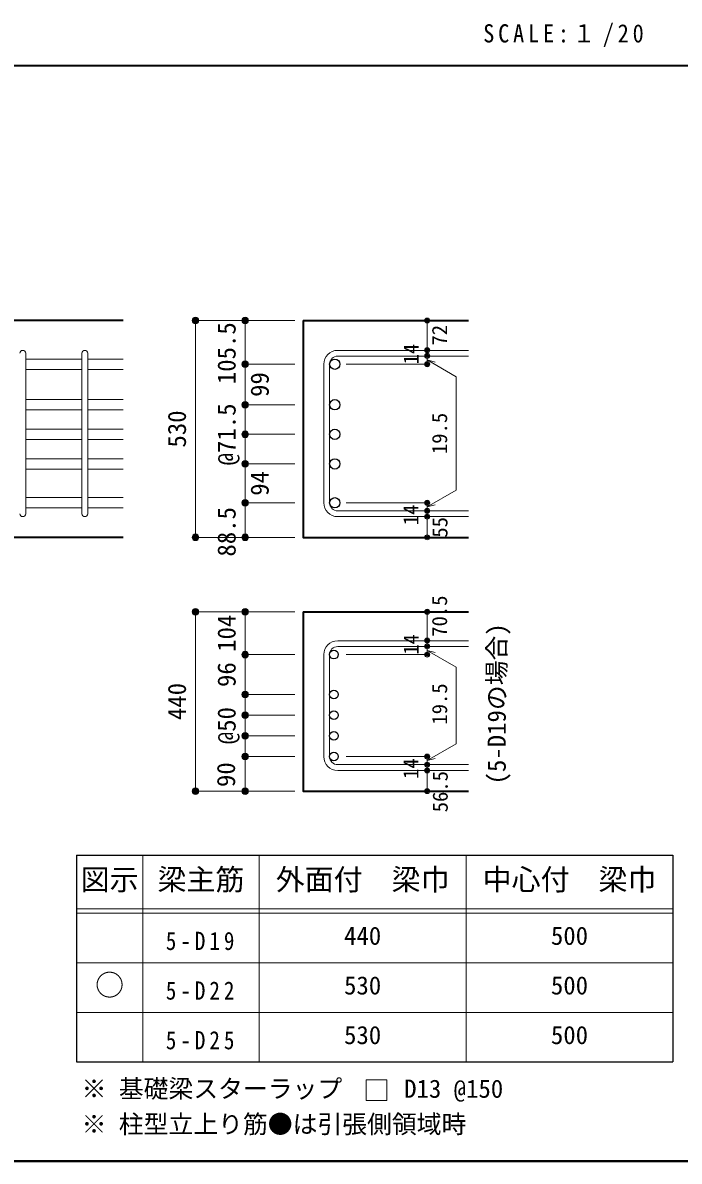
# Model space of a CAD drawing. Units: millimetres at full size, sheet at 1:20; details may follow other scales. Extents: x -3982 to 3969, y -2797 to 2801.
# Drawn here: x 835 to 2422, y -2797 to -45 of the extents above; entities that cross this region are included whole.
import ezdxf
from ezdxf.enums import TextEntityAlignment as Align

# ---------------------------------------------------------------- set-up
doc = ezdxf.new("R2010")
doc.units = ezdxf.units.MM
doc.header["$LTSCALE"] = 20
doc.header["$PDMODE"] = 32
doc.header["$PDSIZE"] = 12
for name, color, linetype, lineweight in [('6-1_躯体線', 2, 'Continuous', 35), ('6-5_梁主筋', 7, 'Continuous', 18), ('6-6_S.T.P.', 7, 'Continuous', 18), ('6-7_文字', 7, 'Continuous', 18), ('6-D_寸法', 4, 'Continuous', 9), ('6-E_枠', 7, 'Continuous', 18), ('F-0_枠', 6, 'Continuous', 40)]:
    doc.layers.add(name, color=color, linetype=linetype, lineweight=lineweight)
doc.styles.add('ＭＳ ゴシック', font='')
doc.styles.get('ＭＳ ゴシック').set_extended_font_data('MS Gothic')

msp = doc.modelspace()

# ---------------------------------------------------------------- linework, layer by layer
at = {"layer": '6-1_躯体線'}
for p, q in [((1078.29, -764.67), (128.29, -764.67)), ((1512.96, -764.67), (1912.96, -764.67)), ((1078.29, -1288.67), (678.29, -1288.67)), ((1512.96, -1468.67), (1912.96, -1468.67))]:
    msp.add_line(p, q, dxfattribs=at)
for points in [[(1512.96, -764.67), (1512.96, -1288.67), (1912.96, -1288.67)], [(1512.96, -1468.67), (1512.96, -1902.17), (1912.96, -1902.17)]]:
    msp.add_lwpolyline(points, dxfattribs=at)
at = {"layer": '6-5_梁主筋'}
for p, q in [((978.29, -857.72), (842.29, -857.72)), ((1078.29, -857.72), (992.29, -857.72)), ((978.29, -882.72), (842.29, -882.72)), ((1078.29, -882.72), (992.29, -882.72)), ((978.29, -955.67), (842.29, -955.67)), ((978.29, -955.67), (842.29, -955.67)), ((1078.29, -955.67), (992.29, -955.67)), ((978.29, -980.67), (842.29, -980.67)), ((1078.29, -980.67), (992.29, -980.67)), ((978.29, -1027.17), (842.29, -1027.17)), ((1078.29, -1027.17), (992.29, -1027.17)), ((978.29, -1052.17), (842.29, -1052.17)), ((1078.29, -1052.17), (992.29, -1052.17)), ((978.29, -1098.67), (842.29, -1098.67)), ((1078.29, -1098.67), (992.29, -1098.67)), ((978.29, -1123.67), (842.29, -1123.67)), ((1078.29, -1123.67), (992.29, -1123.67)), ((978.29, -1192.67), (842.29, -1192.67)), ((1078.29, -1192.67), (992.29, -1192.67)), ((978.29, -1217.67), (842.29, -1217.67)), ((1078.29, -1217.67), (992.29, -1217.67))]:
    msp.add_line(p, q, dxfattribs=at)
at = {"layer": '6-5_梁主筋', "color": 3, "lineweight": 25}
for centre, radius in [((1589.46, -870.22), 12.5), ((1589.46, -968.17), 12.5), ((1589.46, -1039.67), 12.5), ((1589.46, -1111.17), 12.5), ((1589.46, -1205.17), 12.5), ((1587.46, -1572.22), 10.5), ((1587.46, -1668.67), 10.5), ((1587.46, -1718.67), 10.5), ((1587.46, -1768.67), 10.5), ((1587.46, -1818.67), 10.5)]:
    msp.add_circle(centre, radius, dxfattribs=at)
at = {"layer": '6-6_S.T.P.'}
for p, q in [((842.29, -1231.67), (842.29, -843.72)), ((978.29, -1231.67), (978.29, -843.72)), ((992.29, -1231.67), (992.29, -843.72)), ((1596.46, -836.72), (1912.96, -836.72)), ((1596.46, -850.72), (1912.96, -850.72)), ((1562.96, -870.22), (1562.96, -1205.17)), ((1576.96, -870.22), (1576.96, -1205.17)), ((1596.46, -1224.67), (1912.96, -1224.67)), ((1596.46, -1238.67), (1912.96, -1238.67)), ((1596.46, -1538.72), (1912.96, -1538.72)), ((1596.46, -1552.72), (1912.96, -1552.72)), ((1562.96, -1572.22), (1562.96, -1818.67)), ((1576.96, -1572.22), (1576.96, -1818.67)), ((1596.46, -1838.17), (1912.96, -1838.17)), ((1596.46, -1852.17), (1912.96, -1852.17))]:
    msp.add_line(p, q, dxfattribs=at)
for centre, radius, start, end in [((835.29, -843.72), 7, 0, 180), ((985.29, -843.72), 7, 0, 180), ((1596.46, -870.22), 33.5, 90, 180), ((1596.46, -870.22), 19.5, 90, 180), ((1596.46, -1205.17), 33.5, 180, 270), ((1596.46, -1205.17), 19.5, 180, 270), ((835.29, -1231.67), 7, 180, 0), ((985.29, -1231.67), 7, 180, 0), ((1596.46, -1572.22), 33.5, 90, 180), ((1596.46, -1572.22), 19.5, 90, 180), ((1596.46, -1818.67), 33.5, 180, 270), ((1596.46, -1818.67), 19.5, 180, 270)]:
    msp.add_arc(centre, radius, start, end, dxfattribs=at)
at = {"layer": '6-7_文字'}
msp.add_lwpolyline([(1665.29, -2650.4), (1715.29, -2650.4), (1715.29, -2600.4), (1665.29, -2600.4)], close=True, dxfattribs=at)
at = {"layer": '6-D_寸法'}
for p, q in [((1252.96, -764.67), (1372.96, -764.67)), ((1372.96, -764.67), (1492.96, -764.67)), ((1372.96, -764.67), (1372.96, -870.22)), ((1372.96, -870.22), (1492.96, -870.22)), ((1372.96, -870.22), (1372.96, -968.17)), ((1812.96, -870.22), (1616.87, -870.22)), ((1812.96, -859.9), (1832.28, -865.07)), ((1812.96, -859.9), (1883.02, -900.35)), ((1883.02, -900.35), (1883.02, -1174.47)), ((1372.96, -968.17), (1492.96, -968.17)), ((1372.96, -968.17), (1372.96, -1039.67)), ((1372.96, -1039.67), (1492.96, -1039.67)), ((1372.96, -1039.67), (1372.96, -1111.17)), ((1372.96, -1111.17), (1492.96, -1111.17)), ((1372.96, -1111.17), (1372.96, -1205.17)), ((1812.96, -1214.92), (1883.02, -1174.47)), ((1372.96, -1205.17), (1492.96, -1205.17)), ((1372.96, -1288.67), (1372.96, -1205.17)), ((1812.96, -1205.17), (1616.87, -1205.17)), ((1812.96, -1224.67), (1812.96, -1205.17)), ((1812.96, -1214.92), (1832.28, -1209.75)), ((1812.96, -1238.67), (1812.96, -1224.67)), ((1812.96, -1288.67), (1812.96, -1238.67)), ((1252.96, -1288.67), (1372.96, -1288.67)), ((1372.96, -1288.67), (1492.96, -1288.67)), ((1252.96, -1468.67), (1372.96, -1468.67)), ((1252.96, -1902.17), (1252.96, -1468.67)), ((1372.96, -1468.67), (1492.96, -1468.67)), ((1812.96, -1561.9), (1832.28, -1567.07)), ((1812.96, -1561.9), (1883.02, -1602.35)), ((1372.96, -1572.22), (1492.96, -1572.22)), ((1812.96, -1572.22), (1616.87, -1572.22)), ((1883.02, -1602.35), (1883.02, -1787.97)), ((1372.96, -1668.67), (1372.96, -1718.67)), ((1372.96, -1668.67), (1492.96, -1668.67)), ((1372.96, -1718.67), (1372.96, -1768.67)), ((1372.96, -1718.67), (1492.96, -1718.67)), ((1372.96, -1768.67), (1372.96, -1818.67)), ((1372.96, -1768.67), (1492.96, -1768.67)), ((1812.96, -1828.42), (1883.02, -1787.97)), ((1372.96, -1818.67), (1372.96, -1902.17)), ((1372.96, -1818.67), (1492.96, -1818.67)), ((1812.96, -1818.67), (1616.87, -1818.67)), ((1812.96, -1838.17), (1812.96, -1818.67)), ((1812.96, -1828.42), (1832.28, -1823.25)), ((1812.96, -1852.17), (1812.96, -1838.17)), ((1812.96, -1902.17), (1812.96, -1852.17)), ((1252.96, -1902.17), (1362.82, -1902.17)), ((1252.96, -1902.17), (1372.96, -1902.17)), ((1372.96, -1902.17), (1492.96, -1902.17))]:
    msp.add_line(p, q, dxfattribs=at)
for points in [[(1252.96, -764.67), (1252.96, -1288.67), (1362.82, -1288.67)], [(1812.96, -850.15), (1812.96, -836.15), (1812.96, -764.67)], [(1812.96, -850.15), (1812.96, -870.22), (1812.96, -850.15)], [(1372.96, -1468.67), (1372.96, -1572.22), (1372.96, -1668.67)], [(1812.96, -1552.15), (1812.96, -1538.15), (1812.96, -1468.67)], [(1812.96, -1552.15), (1812.96, -1572.22), (1812.96, -1552.15)]]:
    msp.add_lwpolyline(points, dxfattribs=at)
for centre, radius in [((1252.96, -764.67), 8), ((1252.96, -764.67), 7.2), ((1252.96, -764.67), 6.4), ((1252.96, -764.67), 5.6), ((1252.96, -764.67), 4.8), ((1252.96, -764.67), 4), ((1252.96, -764.67), 3.2), ((1252.96, -764.67), 2.4), ((1252.96, -764.67), 1.6), ((1252.96, -764.67), 0.8), ((1372.96, -764.67), 8), ((1372.96, -764.67), 7.2), ((1372.96, -764.67), 6.4), ((1372.96, -764.67), 5.6), ((1372.96, -764.67), 4.8), ((1372.96, -764.67), 4), ((1372.96, -764.67), 3.2), ((1372.96, -764.67), 2.4), ((1372.96, -764.67), 1.6), ((1372.96, -764.67), 0.8), ((1812.96, -764.67), 4), ((1812.96, -764.67), 3.6), ((1812.96, -764.67), 3.2), ((1812.96, -764.67), 2.8), ((1812.96, -764.67), 2.4), ((1812.96, -764.67), 2), ((1812.96, -764.67), 1.6), ((1812.96, -764.67), 1.2), ((1812.96, -764.67), 0.8), ((1812.96, -764.67), 0.4), ((1812.96, -836.15), 4), ((1812.96, -850.15), 4), ((1812.96, -836.15), 3.6), ((1812.96, -850.15), 3.6), ((1812.96, -836.15), 3.2), ((1812.96, -850.15), 3.2), ((1812.96, -836.15), 2.8), ((1812.96, -850.15), 2.8), ((1812.96, -836.15), 2.4), ((1812.96, -850.15), 2.4), ((1812.96, -836.15), 2), ((1812.96, -850.15), 2), ((1812.96, -836.15), 1.6), ((1812.96, -850.15), 1.6), ((1812.96, -836.15), 1.2), ((1812.96, -850.15), 1.2), ((1812.96, -836.15), 0.8), ((1812.96, -850.15), 0.8), ((1812.96, -836.15), 0.4), ((1812.96, -850.15), 0.4), ((1372.96, -870.22), 8), ((1372.96, -870.22), 7.2), ((1372.96, -870.22), 6.4), ((1372.96, -870.22), 5.6), ((1372.96, -870.22), 4.8), ((1372.96, -870.22), 4), ((1372.96, -870.22), 3.2), ((1372.96, -870.22), 2.4), ((1372.96, -870.22), 1.6), ((1372.96, -870.22), 0.8), ((1812.96, -870.22), 4), ((1812.96, -870.22), 3.6), ((1812.96, -870.22), 3.2), ((1812.96, -870.22), 2.8), ((1812.96, -870.22), 2.4), ((1812.96, -870.22), 2), ((1812.96, -870.22), 1.6), ((1812.96, -870.22), 1.2), ((1812.96, -870.22), 0.8), ((1812.96, -870.22), 0.4), ((1372.96, -968.17), 8), ((1372.96, -968.17), 7.2), ((1372.96, -968.17), 6.4), ((1372.96, -968.17), 5.6), ((1372.96, -968.17), 4.8), ((1372.96, -968.17), 4), ((1372.96, -968.17), 3.2), ((1372.96, -968.17), 2.4), ((1372.96, -968.17), 1.6), ((1372.96, -968.17), 0.8), ((1372.96, -1039.67), 8), ((1372.96, -1039.67), 7.2), ((1372.96, -1039.67), 6.4), ((1372.96, -1039.67), 5.6), ((1372.96, -1039.67), 4.8), ((1372.96, -1039.67), 4), ((1372.96, -1039.67), 3.2), ((1372.96, -1039.67), 2.4), ((1372.96, -1039.67), 1.6), ((1372.96, -1039.67), 0.8), ((1372.96, -1111.17), 8), ((1372.96, -1111.17), 7.2), ((1372.96, -1111.17), 6.4), ((1372.96, -1111.17), 5.6), ((1372.96, -1111.17), 4.8), ((1372.96, -1111.17), 4), ((1372.96, -1111.17), 3.2), ((1372.96, -1111.17), 2.4), ((1372.96, -1111.17), 1.6), ((1372.96, -1111.17), 0.8), ((1372.96, -1205.17), 8), ((1372.96, -1205.17), 7.2), ((1372.96, -1205.17), 6.4), ((1372.96, -1205.17), 5.6), ((1372.96, -1205.17), 4.8), ((1372.96, -1205.17), 4), ((1372.96, -1205.17), 3.2), ((1372.96, -1205.17), 2.4), ((1372.96, -1205.17), 1.6), ((1372.96, -1205.17), 0.8), ((1812.96, -1205.17), 4), ((1812.96, -1205.17), 3.6), ((1812.96, -1205.17), 3.2), ((1812.96, -1205.17), 2.8), ((1812.96, -1205.17), 2.4), ((1812.96, -1205.17), 2), ((1812.96, -1205.17), 1.6), ((1812.96, -1205.17), 1.2), ((1812.96, -1205.17), 0.8), ((1812.96, -1205.17), 0.4), ((1812.96, -1224.67), 4), ((1812.96, -1238.67), 4), ((1812.96, -1224.67), 3.6), ((1812.96, -1238.67), 3.6), ((1812.96, -1224.67), 3.2), ((1812.96, -1238.67), 3.2), ((1812.96, -1224.67), 2.8), ((1812.96, -1238.67), 2.8), ((1812.96, -1224.67), 2.4), ((1812.96, -1238.67), 2.4), ((1812.96, -1224.67), 2), ((1812.96, -1238.67), 2), ((1812.96, -1224.67), 1.6), ((1812.96, -1238.67), 1.6), ((1812.96, -1224.67), 1.2), ((1812.96, -1238.67), 1.2), ((1812.96, -1224.67), 0.8), ((1812.96, -1238.67), 0.8), ((1812.96, -1224.67), 0.4), ((1812.96, -1238.67), 0.4), ((1252.96, -1288.67), 8), ((1252.96, -1288.67), 7.2), ((1252.96, -1288.67), 6.4), ((1252.96, -1288.67), 5.6), ((1252.96, -1288.67), 4.8), ((1252.96, -1288.67), 4), ((1252.96, -1288.67), 3.2), ((1252.96, -1288.67), 2.4), ((1252.96, -1288.67), 1.6), ((1252.96, -1288.67), 0.8), ((1372.96, -1288.67), 8), ((1372.96, -1288.67), 7.2), ((1372.96, -1288.67), 6.4), ((1372.96, -1288.67), 5.6), ((1372.96, -1288.67), 4.8), ((1372.96, -1288.67), 4), ((1372.96, -1288.67), 3.2), ((1372.96, -1288.67), 2.4), ((1372.96, -1288.67), 1.6), ((1372.96, -1288.67), 0.8), ((1812.96, -1288.67), 4), ((1812.96, -1288.67), 3.6), ((1812.96, -1288.67), 3.2), ((1812.96, -1288.67), 2.8), ((1812.96, -1288.67), 2.4), ((1812.96, -1288.67), 2), ((1812.96, -1288.67), 1.6), ((1812.96, -1288.67), 1.2), ((1812.96, -1288.67), 0.8), ((1812.96, -1288.67), 0.4), ((1252.96, -1468.67), 8), ((1252.96, -1468.67), 7.2), ((1252.96, -1468.67), 6.4), ((1252.96, -1468.67), 5.6), ((1252.96, -1468.67), 4.8), ((1252.96, -1468.67), 4), ((1252.96, -1468.67), 3.2), ((1252.96, -1468.67), 2.4), ((1252.96, -1468.67), 1.6), ((1252.96, -1468.67), 0.8), ((1372.96, -1468.67), 8), ((1372.96, -1468.67), 7.2), ((1372.96, -1468.67), 6.4), ((1372.96, -1468.67), 5.6), ((1372.96, -1468.67), 4.8), ((1372.96, -1468.67), 4), ((1372.96, -1468.67), 3.2), ((1372.96, -1468.67), 2.4), ((1372.96, -1468.67), 1.6), ((1372.96, -1468.67), 0.8), ((1812.96, -1468.67), 4), ((1812.96, -1468.67), 3.6), ((1812.96, -1468.67), 3.2), ((1812.96, -1468.67), 2.8), ((1812.96, -1468.67), 2.4), ((1812.96, -1468.67), 2), ((1812.96, -1468.67), 1.6), ((1812.96, -1468.67), 1.2), ((1812.96, -1468.67), 0.8), ((1812.96, -1468.67), 0.4), ((1812.96, -1538.15), 4), ((1812.96, -1538.15), 3.6), ((1812.96, -1538.15), 3.2), ((1812.96, -1538.15), 2.8), ((1812.96, -1538.15), 2.4), ((1812.96, -1538.15), 2), ((1812.96, -1538.15), 1.6), ((1812.96, -1538.15), 1.2), ((1812.96, -1538.15), 0.8), ((1812.96, -1538.15), 0.4), ((1372.96, -1572.22), 8), ((1372.96, -1572.22), 7.2), ((1372.96, -1572.22), 6.4), ((1372.96, -1572.22), 5.6), ((1372.96, -1572.22), 4.8), ((1372.96, -1572.22), 4), ((1812.96, -1552.15), 4), ((1812.96, -1572.22), 4), ((1812.96, -1552.15), 3.6), ((1812.96, -1572.22), 3.6), ((1812.96, -1552.15), 3.2), ((1812.96, -1552.15), 2.8), ((1812.96, -1552.15), 2.4), ((1812.96, -1552.15), 2), ((1812.96, -1552.15), 1.6), ((1812.96, -1552.15), 1.2), ((1812.96, -1552.15), 0.8), ((1812.96, -1552.15), 0.4), ((1372.96, -1572.22), 3.2), ((1372.96, -1572.22), 2.4), ((1372.96, -1572.22), 1.6), ((1372.96, -1572.22), 0.8), ((1812.96, -1572.22), 3.2), ((1812.96, -1572.22), 2.8), ((1812.96, -1572.22), 2.4), ((1812.96, -1572.22), 2), ((1812.96, -1572.22), 1.6), ((1812.96, -1572.22), 1.2), ((1812.96, -1572.22), 0.8), ((1812.96, -1572.22), 0.4), ((1372.96, -1668.67), 8), ((1372.96, -1668.67), 7.2), ((1372.96, -1668.67), 6.4), ((1372.96, -1668.67), 5.6), ((1372.96, -1668.67), 4.8), ((1372.96, -1668.67), 4), ((1372.96, -1668.67), 3.2), ((1372.96, -1668.67), 2.4), ((1372.96, -1668.67), 1.6), ((1372.96, -1668.67), 0.8), ((1372.96, -1718.67), 8), ((1372.96, -1718.67), 7.2), ((1372.96, -1718.67), 6.4), ((1372.96, -1718.67), 5.6), ((1372.96, -1718.67), 4.8), ((1372.96, -1718.67), 4), ((1372.96, -1718.67), 3.2), ((1372.96, -1718.67), 2.4), ((1372.96, -1718.67), 1.6), ((1372.96, -1718.67), 0.8), ((1372.96, -1768.67), 8), ((1372.96, -1768.67), 7.2), ((1372.96, -1768.67), 6.4), ((1372.96, -1768.67), 5.6), ((1372.96, -1768.67), 4.8), ((1372.96, -1768.67), 4), ((1372.96, -1768.67), 3.2), ((1372.96, -1768.67), 2.4), ((1372.96, -1768.67), 1.6), ((1372.96, -1768.67), 0.8), ((1372.96, -1818.67), 8), ((1372.96, -1818.67), 7.2), ((1372.96, -1818.67), 6.4), ((1372.96, -1818.67), 5.6), ((1372.96, -1818.67), 4.8), ((1372.96, -1818.67), 4), ((1372.96, -1818.67), 3.2), ((1372.96, -1818.67), 2.4), ((1812.96, -1818.67), 4), ((1812.96, -1818.67), 3.6), ((1812.96, -1818.67), 3.2), ((1812.96, -1818.67), 2.8), ((1812.96, -1818.67), 2.4), ((1372.96, -1818.67), 1.6), ((1372.96, -1818.67), 0.8), ((1812.96, -1838.17), 4), ((1812.96, -1838.17), 3.6), ((1812.96, -1838.17), 3.2), ((1812.96, -1838.17), 2.8), ((1812.96, -1838.17), 2.4), ((1812.96, -1818.67), 2), ((1812.96, -1838.17), 2), ((1812.96, -1818.67), 1.6), ((1812.96, -1838.17), 1.6), ((1812.96, -1818.67), 1.2), ((1812.96, -1838.17), 1.2), ((1812.96, -1818.67), 0.8), ((1812.96, -1838.17), 0.8), ((1812.96, -1818.67), 0.4), ((1812.96, -1838.17), 0.4), ((1812.96, -1852.17), 4), ((1812.96, -1852.17), 3.6), ((1812.96, -1852.17), 3.2), ((1812.96, -1852.17), 2.8), ((1812.96, -1852.17), 2.4), ((1812.96, -1852.17), 2), ((1812.96, -1852.17), 1.6), ((1812.96, -1852.17), 1.2), ((1812.96, -1852.17), 0.8), ((1812.96, -1852.17), 0.4), ((1252.96, -1902.17), 8), ((1252.96, -1902.17), 7.2), ((1252.96, -1902.17), 6.4), ((1252.96, -1902.17), 5.6), ((1252.96, -1902.17), 4.8), ((1252.96, -1902.17), 4), ((1372.96, -1902.17), 8), ((1372.96, -1902.17), 7.2), ((1372.96, -1902.17), 6.4), ((1372.96, -1902.17), 5.6), ((1372.96, -1902.17), 4.8), ((1372.96, -1902.17), 4), ((1812.96, -1902.17), 4), ((1812.96, -1902.17), 3.6), ((1252.96, -1902.17), 3.2), ((1252.96, -1902.17), 2.4), ((1252.96, -1902.17), 1.6), ((1252.96, -1902.17), 0.8), ((1372.96, -1902.17), 3.2), ((1372.96, -1902.17), 2.4), ((1372.96, -1902.17), 1.6), ((1372.96, -1902.17), 0.8), ((1812.96, -1902.17), 3.2), ((1812.96, -1902.17), 2.8), ((1812.96, -1902.17), 2.4), ((1812.96, -1902.17), 2), ((1812.96, -1902.17), 1.6), ((1812.96, -1902.17), 1.2), ((1812.96, -1902.17), 0.8), ((1812.96, -1902.17), 0.4)]:
    msp.add_circle(centre, radius, dxfattribs=at)
at = {"layer": '6-D_寸法', "color": 7}
for p in [(1252.96, -764.67), (1372.96, -764.67), (1812.96, -764.67), (1812.96, -836.15), (1812.96, -850.15), (1372.96, -870.22), (1812.96, -870.22), (1372.96, -968.17), (1372.96, -1039.67), (1372.96, -1111.17), (1372.96, -1205.17), (1812.96, -1205.17), (1812.96, -1224.67), (1812.96, -1238.67), (1252.96, -1288.67), (1372.96, -1288.67), (1812.96, -1288.67), (1252.96, -1468.67), (1372.96, -1468.67), (1812.96, -1468.67), (1812.96, -1538.15), (1372.96, -1572.22), (1812.96, -1552.15), (1812.96, -1572.22), (1372.96, -1668.67), (1372.96, -1718.67), (1372.96, -1768.67), (1372.96, -1818.67), (1812.96, -1818.67), (1812.96, -1838.17), (1812.96, -1852.17), (1252.96, -1902.17), (1372.96, -1902.17), (1812.96, -1902.17)]:
    msp.add_point(p, dxfattribs=at)
at = {"layer": '6-E_枠', "color": 3, "lineweight": 25}
for p, q in [((965.14, -2056.95), (965.14, -2556.95)), ((965.14, -2056.95), (2406.83, -2056.95)), ((2406.83, -2056.95), (2406.83, -2556.95)), ((965.14, -2556.95), (2406.83, -2556.95))]:
    msp.add_line(p, q, dxfattribs=at)
at = {"layer": '6-E_枠'}
for p, q in [((1125.14, -2056.95), (1125.14, -2556.95)), ((1406.83, -2056.95), (1406.83, -2556.95)), ((1906.83, -2056.95), (1906.83, -2556.95)), ((965.14, -2186.95), (2406.83, -2186.95)), ((965.14, -2196.95), (2406.83, -2196.95)), ((965.14, -2316.95), (2406.83, -2316.95)), ((965.14, -2436.95), (2406.83, -2436.95))]:
    msp.add_line(p, q, dxfattribs=at)
at = {"layer": 'F-0_枠', "color": 2, "lineweight": 35}
msp.add_line((-3981.92, -148.03), (2482.4, -148.03), dxfattribs=at)
at = {"layer": 'F-0_枠'}
msp.add_line((3969.4, -2796.83), (-3981.92, -2796.83), dxfattribs=at)

# ---------------------------------------------------------------- texts
at = {"layer": '6-7_文字', "style": 'ＭＳ ゴシック'}
msp.add_text('(5-D19の場合)', height=43.99, rotation=90, dxfattribs=at).set_placement((2015.88, -1885.96), align=Align.BOTTOM_LEFT)
at = {"layer": '6-7_文字', "color": 2, "style": 'ＭＳ ゴシック'}
for s, p in [('図示', (975.14, -2156.95)), ('梁主筋', (1160.98, -2156.95)), ('外面付\u3000梁巾', (1446.83, -2156.95)), ('中心付\u3000梁巾', (1946.83, -2156.95)), ('○', (1010.14, -2411.95))]:
    msp.add_text(s, height=51.32, dxfattribs=at).set_placement(p, align=Align.BOTTOM_LEFT)
at = {"layer": '6-7_文字', "style": 'ＭＳ ゴシック'}
for s, p in [('440', (1611.83, -2286.95)), ('500', (2111.83, -2286.95)), ('530', (1611.83, -2406.95)), ('500', (2111.83, -2406.95)), ('530', (1611.83, -2526.95)), ('500', (2111.83, -2526.95)), ('※ 基礎梁スターラップ     D13 @150', (977.51, -2656.67)), ('※ 柱型立上り筋●は引張側領域時', (977.51, -2742.34))]:
    msp.add_text(s, height=43.99, dxfattribs=at).set_placement(p, align=Align.BOTTOM_LEFT)
at = {"layer": '6-7_文字', "color": 2, "insert": (1948.17, -103.03), "char_height": 43.99, "attachment_point": 7, "style": 'ＭＳ ゴシック'}
msp.add_mtext('\\T1.34;\\W0.9;SCALE:１/20', dxfattribs=at)
at = {"layer": '6-7_文字', "char_height": 43.99, "attachment_point": 7, "style": 'ＭＳ ゴシック'}
for s, insert in [('\\T1.38;\\W0.85;5-D19', (1180.98, -2286.95)), ('\\T1.38;\\W0.85;5-D22', (1180.98, -2406.95)), ('\\T1.38;\\W0.85;5-D25', (1180.98, -2526.95))]:
    msp.add_mtext(s, dxfattribs=dict(at, insert=insert))
at = {"layer": '6-D_寸法', "style": 'ＭＳ ゴシック'}
for s, height, p in [('105.5', 43.99, (1362.96, -918.41)), ('72', 36.66, (1871.86, -825.05)), ('14', 36.66, (1802.96, -870.61)), ('99', 43.99, (1442.96, -949.2)), ('530', 43.99, (1242.96, -1071.67)), ('@71.5', 43.99, (1362.96, -1114.67)), ('19.5', 36.66, (1871.94, -1087.41)), ('94', 43.99, (1442.96, -1188.17)), ('88.5', 43.99, (1362.96, -1335.17)), ('14', 36.66, (1802.56, -1259.36)), ('55', 36.66, (1872.85, -1289.44)), ('70.5', 36.66, (1871.86, -1529.05)), ('104', 43.99, (1362.96, -1565.45)), ('14', 36.66, (1802.96, -1572.61)), ('96', 43.99, (1362.96, -1650.45)), ('440', 43.99, (1242.96, -1730.42)), ('19.5', 36.66, (1872.03, -1741.4)), ('@50', 43.99, (1362.96, -1788.67)), ('90', 43.99, (1361.59, -1892.25)), ('14', 36.66, (1802.56, -1872.86)), ('56.5', 36.66, (1873.39, -1953.3))]:
    msp.add_text(s, height=height, rotation=90, dxfattribs=at).set_placement(p, align=Align.BOTTOM_LEFT)

doc.saveas('drawing.dxf')
